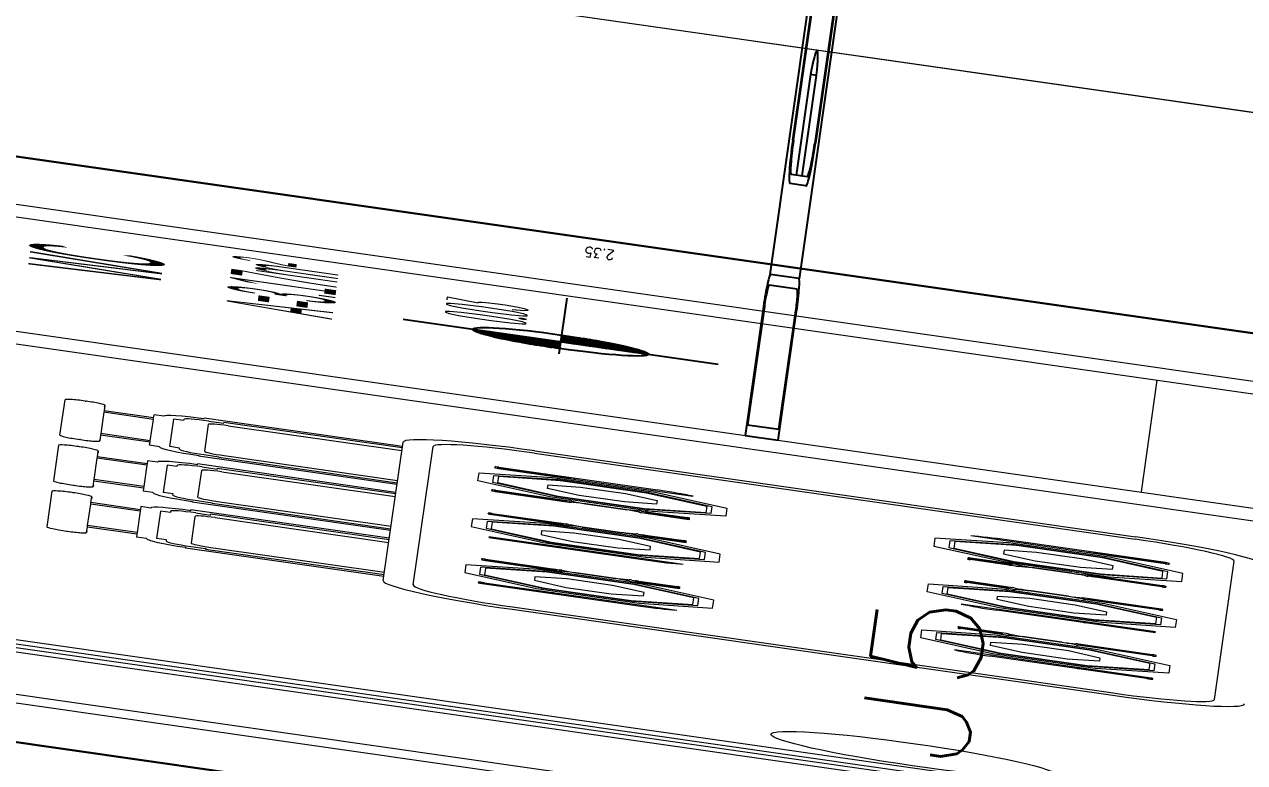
# Model space of a CAD drawing. Header units: millimetres. Extents: x -361192058 to 101130107379, y -14071650034 to 19218552450.
# Drawn here: x -134670.3 to -134603.5, y 43842.1 to 43882.5 of the extents above; entities that cross this region are included whole.
import ezdxf
from ezdxf.enums import TextEntityAlignment as Align

# ---------------------------------------------------------------- set-up
doc = ezdxf.new("R2010")
doc.units = ezdxf.units.MM
doc.header["$LTSCALE"] = 0.5
for name, color, linetype in [('02', 2, 'Continuous'), ('DIVERSOS', 4, 'Continuous'), ('ESQUADRIA', 3, 'Continuous'), ('MOBIL-I', 251, 'Continuous'), ('parede', 2, 'Continuous'), ('PISO', 8, 'Continuous'), ('TEXTO2', 3, 'Continuous'), ('TXT_0', 7, 'Continuous')]:
    doc.layers.add(name, color=color, linetype=linetype)
doc.styles.add('ADITIVOCAD', font='ROMANS.shx')
doc.styles.add('SANSSERIF', font='sas_____.pfb', dxfattribs={"height": 1})
doc.styles.get("Standard").update_dxf_attribs({"font": 'txt.shx', "height": 0.12})
doc.dimstyles.new('ESCALA50', dxfattribs={"dimtxt": 0.1, "dimasz": 0.06, "dimexe": 0.18, "dimexo": 0.06, "dimgap": 0.1, "dimtad": 1, "dimzin": 4, "dimdsep": 46, "dimtxsty": 'Standard', "dimblk1": 'BOLA', "dimblk2": 'BOLA', "dimsah": 1, "dimcen": -0.06, "dimse1": 1, "dimse2": 1, "dimclrd": 7, "dimclrt": 3, "dimadec": 0, "dimazin": 0, "dimtfac": 1, "dimtix": 1, "dimtmove": 0, "dimatfit": 3, "dimldrblk": 'BOLA', "dimfxl": 0, "dimtolj": 1, "dimtzin": 4, "dimarcsym": 0})

# ---------------------------------------------------------------- blocks, each defined once
blk = doc.blocks.new('BOLA')
for p, q in [((0, -1.435), (0, 1.435)), ((-1.435, 0), (1.435, 0))]:
    blk.add_line(p, q)
blk.add_circle((0, 0), 0.452)
blk = doc.blocks.new('*D852')
at = {"layer": 'Defpoints', "color": 0, "transparency": 16777216}
for p in [(4671.6614, 2434.243), (4672.2249, 2434.243), (4671.6614, 2427.193)]:
    blk.add_point(p, dxfattribs=at)
at = {"layer": 'DIVERSOS', "color": 7, "lineweight": -2, "transparency": 16777216}
blk.add_line((4672.2249, 2427.253), (4672.2249, 2434.183), dxfattribs=at)
at = {"layer": 'DIVERSOS', "color": 7, "lineweight": -2, "transparency": 16777216, "xscale": 0.06, "yscale": 0.06, "zscale": 0.06}
for p, rotation in [((4672.2249, 2434.243), 90), ((4672.2249, 2427.193), 270)]:
    blk.add_blockref('BOLA', p, dxfattribs=dict(at, rotation=rotation))
at = {"layer": 'DIVERSOS', "color": 3, "lineweight": 18, "transparency": 16777216, "insert": (4672.0649, 2430.718), "char_height": 0.12, "attachment_point": 5, "rotation": 90}
blk.add_mtext('\\A1;7.05', dxfattribs=at)
blk = doc.blocks.new('ADC_VASO_02')
blk.add_lwpolyline([(-0.175, 0.15), (-0.175, 0.6, -0.414214), (-0.125, 0.65), (0.125, 0.65, -0.414214), (0.175, 0.6), (0.175, 0.1496)], format="xyb")
for points in [[(0.1388, 0.2754, -0.414214), (0.0988, 0.2354), (-0.0948, 0.2354, -0.414214), (-0.1348, 0.2754), (-0.1348, 0.5704, -0.414214), (-0.0948, 0.6104), (0.0988, 0.6104, -0.414214), (0.1388, 0.5704)], [(0.1303, 0.2754, -0.414214), (0.0988, 0.2439), (-0.0948, 0.2439, -0.414214), (-0.1263, 0.2754), (-0.1263, 0.5704, -0.414214), (-0.0948, 0.6019), (0.0988, 0.6019, -0.414214), (0.1303, 0.5704)], [(-0.17, 0.15, 0.414214), (-0.2, 0.12), (-0.2, 0), (0.2, 0), (0.2, 0.12, 0.414214), (0.17, 0.15)], [(-0.17, 0.14, 0.414214), (-0.19, 0.12), (-0.19, 0.01), (0.19, 0.01), (0.19, 0.12, 0.414214), (0.17, 0.14)]]:
    blk.add_lwpolyline(points, format="xyb", close=True)
blk.add_lwpolyline([(0.0363, 0.2439), (0.0363, 0.3375), (-0.0344, 0.3375), (-0.0344, 0.2439)])
blk.add_arc((0.0009, 0.3215), 0.0388, 24.3951, 155.6049)
blk = doc.blocks.new('Adc_nivelpl')
h = blk.add_hatch()
h.set_pattern_fill('_U', color=256, scale=0.005, angle=45, style=0, double=1)
h.set_pattern_definition([(45, (-5.8772514, -3.5161936), (-0.003535534, 0.003535534), []), (135, (-5.8772514, -3.5161936), (-0.003535534, -0.003535534), [])])
h.paths.add_polyline_path([(0.1954, -0.0865, 0.414214), (0.0865, -0.1954), (0.1954, -0.1954)])
h.paths.add_polyline_path([(0.1954, -0.1954), (0.1954, -0.3043, 0.414214), (0.3043, -0.1954)])
for p, q in [((0.1954, 0), (0.1954, -0.3908)), ((0.8958, -0.1954), (0, -0.1954))]:
    blk.add_line(p, q)
blk.add_circle((0.1954, -0.1954), 0.1089)
at = {"flags": 8}
blk.add_attdef('NIVEL', (0.3642, -0.1501), '', height=0.1, dxfattribs=at)
blk = doc.blocks.new('*D1606')
at = {"layer": 'Defpoints', "color": 0, "transparency": 16777216}
for p in [(4685.2878, 2429.543), (4685.2878, 2427.193), (4686.0054, 2427.193)]:
    blk.add_point(p, dxfattribs=at)
at = {"layer": 'DIVERSOS', "color": 7, "lineweight": -2, "transparency": 16777216}
blk.add_line((4686.0054, 2429.483), (4686.0054, 2427.253), dxfattribs=at)
at = {"layer": 'DIVERSOS', "color": 7, "lineweight": -2, "transparency": 16777216, "xscale": 0.06, "yscale": 0.06, "zscale": 0.06}
for p, rotation in [((4686.0054, 2429.543), 90), ((4686.0054, 2427.193), 270)]:
    blk.add_blockref('BOLA', p, dxfattribs=dict(at, rotation=rotation))
at = {"layer": 'DIVERSOS', "color": 3, "lineweight": 18, "transparency": 16777216, "insert": (4685.8454, 2428.368), "char_height": 0.12, "attachment_point": 5, "rotation": 90}
blk.add_mtext('\\A1;2.35', dxfattribs=at)
blk = doc.blocks.new('*D1644')
at = {"layer": 'Defpoints', "color": 0, "transparency": 16777216}
for p in [(4679.0715, 2429.543), (4680.1378, 2429.543), (4680.1378, 2423.393)]:
    blk.add_point(p, dxfattribs=at)
at = {"layer": 'DIVERSOS', "color": 7, "lineweight": -2, "transparency": 16777216}
blk.add_line((4679.0715, 2423.453), (4679.0715, 2429.483), dxfattribs=at)
at = {"layer": 'DIVERSOS', "color": 7, "lineweight": -2, "transparency": 16777216, "xscale": 0.06, "yscale": 0.06, "zscale": 0.06}
for p, rotation in [((4679.0715, 2429.543), 90), ((4679.0715, 2423.393), 270)]:
    blk.add_blockref('BOLA', p, dxfattribs=dict(at, rotation=rotation))
at = {"layer": 'DIVERSOS', "color": 3, "lineweight": 18, "transparency": 16777216, "insert": (4678.9115, 2426.468), "char_height": 0.12, "attachment_point": 5, "rotation": 90}
blk.add_mtext('\\A1;6.15', dxfattribs=at)
blk = doc.blocks.new('*D1779')
at = {"layer": '02', "color": 7, "lineweight": -2, "transparency": 16777216}
blk.add_line((4683.9978, 2429.146), (4685.2278, 2429.146), dxfattribs=at)
at = {"layer": 'Defpoints', "color": 0, "transparency": 16777216}
for p in [(4685.2878, 2429.146), (4683.9378, 2427.2283), (4685.2878, 2427.2283)]:
    blk.add_point(p, dxfattribs=at)
at = {"layer": '02', "color": 7, "lineweight": -2, "transparency": 16777216, "xscale": 0.06, "yscale": 0.06, "zscale": 0.06, "rotation": 180}
blk.add_blockref('BOLA', (4683.9378, 2429.146), dxfattribs=at)
at = {"layer": '02', "color": 7, "lineweight": -2, "transparency": 16777216, "xscale": 0.06, "yscale": 0.06, "zscale": 0.06}
blk.add_blockref('BOLA', (4685.2878, 2429.146), dxfattribs=at)
at = {"layer": '02', "color": 3, "transparency": 16777216, "insert": (4684.6128, 2429.306), "char_height": 0.12, "attachment_point": 5}
blk.add_mtext('\\A1;1.35', dxfattribs=at)
blk = doc.blocks.new('APROVADO QUADRA 21.2 MBVII')
at = {"layer": '02', "color": 2, "lineweight": 18}
blk.add_line((4685.2878, 2429.543), (4685.2878, 2427.193), dxfattribs=at)
at = {"layer": '02', "lineweight": 18}
for points in [[(4688.619, 2439.7183), (4674.7804, 2439.7183), (4674.7804, 2405.9015), (4688.619, 2405.9015)], [(4688.619, 2430.5177), (4701.139, 2430.5177), (4701.139, 2422.0652), (4688.619, 2422.0652)]]:
    blk.add_lwpolyline(points, close=True, dxfattribs=at)
at = {"layer": 'DIVERSOS', "lineweight": 18}
for p, q in [((4680.1378, 2426.8867), (4680.1378, 2428.8867)), ((4680.2878, 2428.8867), (4680.2878, 2426.8867))]:
    blk.add_line(p, q, dxfattribs=at)
at = {"layer": 'ESQUADRIA', "lineweight": 18}
for p, q in [((4680.1928, 2428.8867), (4680.1928, 2426.8867)), ((4680.2328, 2428.8867), (4680.2328, 2426.8867))]:
    blk.add_line(p, q, dxfattribs=at)
at = {"layer": 'MOBIL-I', "lineweight": 18}
for p, q in [((4682.1203, 2428.817), (4682.1203, 2428.8179)), ((4682.6752, 2428.817), (4682.6752, 2428.8179)), ((4682.7611, 2428.817), (4682.7611, 2428.8179)), ((4681.6922, 2428.7994), (4681.6737, 2428.7994)), ((4681.7384, 2428.7533), (4681.7384, 2428.7994)), ((4681.7568, 2428.7533), (4681.7568, 2428.7994)), ((4682.0149, 2428.7533), (4682.0149, 2428.7994)), ((4682.0334, 2428.7533), (4682.0334, 2428.7994)), ((4682.0983, 2428.7994), (4682.0798, 2428.7994)), ((4682.247, 2428.7994), (4682.2286, 2428.7994)), ((4682.2932, 2428.7533), (4682.2932, 2428.7994)), ((4682.3117, 2428.7533), (4682.3117, 2428.7994)), ((4682.5697, 2428.7533), (4682.5697, 2428.7994)), ((4682.5882, 2428.7533), (4682.5882, 2428.7994)), ((4682.6531, 2428.7994), (4682.6346, 2428.7994)), ((4682.7831, 2428.7994), (4682.8016, 2428.7994)), ((4682.848, 2428.7533), (4682.848, 2428.7994)), ((4682.8665, 2428.7533), (4682.8665, 2428.7994)), ((4683.1246, 2428.7533), (4683.1246, 2428.7994)), ((4683.143, 2428.7533), (4683.143, 2428.7994)), ((4683.1892, 2428.7994), (4683.2077, 2428.7994)), ((4681.7384, 2428.7533), (4681.7015, 2428.7533)), ((4681.7015, 2428.7441), (4681.7015, 2428.7533)), ((4681.7568, 2428.7533), (4681.7384, 2428.7533)), ((4682.0149, 2428.7533), (4681.7568, 2428.7533)), ((4682.0334, 2428.7533), (4682.0149, 2428.7533)), ((4682.0703, 2428.7533), (4682.0334, 2428.7533)), ((4682.0703, 2428.7441), (4682.0703, 2428.7533)), ((4682.2932, 2428.7533), (4682.2563, 2428.7533)), ((4682.2563, 2428.7441), (4682.2563, 2428.7533)), ((4682.3117, 2428.7533), (4682.2932, 2428.7533)), ((4682.5697, 2428.7533), (4682.3117, 2428.7533)), ((4682.5882, 2428.7533), (4682.5697, 2428.7533)), ((4682.6251, 2428.7533), (4682.5882, 2428.7533)), ((4682.6251, 2428.7441), (4682.6251, 2428.7533)), ((4682.8111, 2428.7533), (4682.848, 2428.7533)), ((4682.8111, 2428.7441), (4682.8111, 2428.7533)), ((4682.848, 2428.7533), (4682.8665, 2428.7533)), ((4682.8665, 2428.7533), (4683.1246, 2428.7533)), ((4683.1246, 2428.7533), (4683.143, 2428.7533)), ((4683.143, 2428.7533), (4683.1799, 2428.7533)), ((4683.1799, 2428.7441), (4683.1799, 2428.7533)), ((4682.0518, 2428.7348), (4681.7199, 2428.7348)), ((4681.7199, 2428.7256), (4681.7199, 2428.7348)), ((4682.0518, 2428.7256), (4682.0518, 2428.7348)), ((4682.6066, 2428.7348), (4682.2748, 2428.7348)), ((4682.2748, 2428.7256), (4682.2748, 2428.7348)), ((4682.6066, 2428.7256), (4682.6066, 2428.7348)), ((4682.8296, 2428.7348), (4683.1615, 2428.7348)), ((4682.8296, 2428.7256), (4682.8296, 2428.7348)), ((4683.1615, 2428.7256), (4683.1615, 2428.7348)), ((4681.7061, 2428.7256), (4681.7199, 2428.7256)), ((4682.0657, 2428.7256), (4682.0518, 2428.7256)), ((4682.2609, 2428.7256), (4682.2748, 2428.7256)), ((4682.6205, 2428.7256), (4682.6066, 2428.7256)), ((4682.8157, 2428.7256), (4682.8296, 2428.7256)), ((4683.1753, 2428.7256), (4683.1615, 2428.7256)), ((4681.6551, 2428.5226), (4681.6551, 2428.7072)), ((4681.6646, 2428.7072), (4681.6551, 2428.7072)), ((4681.683, 2428.7025), (4681.683, 2428.6887)), ((4681.7245, 2428.7025), (4682.0472, 2428.7025)), ((4682.0887, 2428.7025), (4682.0887, 2428.6887)), ((4682.1072, 2428.7072), (4682.1166, 2428.7072)), ((4682.1166, 2428.5226), (4682.1166, 2428.7072)), ((4682.21, 2428.5226), (4682.21, 2428.7072)), ((4682.2194, 2428.7072), (4682.21, 2428.7072)), ((4682.2378, 2428.7025), (4682.2378, 2428.6887)), ((4682.2794, 2428.7025), (4682.602, 2428.7025)), ((4682.6436, 2428.7025), (4682.6436, 2428.6887)), ((4682.662, 2428.7072), (4682.6714, 2428.7072)), ((4682.6714, 2428.5226), (4682.6714, 2428.7072)), ((4682.7648, 2428.5226), (4682.7648, 2428.7072)), ((4682.7742, 2428.7072), (4682.7648, 2428.7072)), ((4682.7927, 2428.7025), (4682.7927, 2428.6887)), ((4683.1569, 2428.7025), (4682.8342, 2428.7025)), ((4683.1984, 2428.7025), (4683.1984, 2428.6887)), ((4683.2168, 2428.7072), (4683.2262, 2428.7072)), ((4683.2262, 2428.5226), (4683.2262, 2428.7072)), ((4681.6736, 2428.5226), (4681.6736, 2428.6887)), ((4681.683, 2428.6887), (4681.6736, 2428.6887)), ((4682.0887, 2428.6887), (4682.0981, 2428.6887)), ((4682.0981, 2428.5226), (4682.0981, 2428.6887)), ((4682.2284, 2428.5226), (4682.2284, 2428.6887)), ((4682.2378, 2428.6887), (4682.2284, 2428.6887)), ((4682.6436, 2428.6887), (4682.653, 2428.6887)), ((4682.653, 2428.5226), (4682.653, 2428.6887)), ((4682.7833, 2428.5226), (4682.7833, 2428.6887)), ((4682.7927, 2428.6887), (4682.7833, 2428.6887)), ((4683.1984, 2428.6887), (4683.2078, 2428.6887)), ((4683.2078, 2428.5226), (4683.2078, 2428.6887)), ((4681.7061, 2428.6841), (4681.7061, 2428.5226)), ((4682.0657, 2428.6841), (4682.0657, 2428.5226)), ((4682.2609, 2428.6841), (4682.2609, 2428.5226)), ((4682.6205, 2428.6841), (4682.6205, 2428.5226)), ((4682.8157, 2428.6841), (4682.8157, 2428.5226)), ((4683.1753, 2428.6841), (4683.1753, 2428.5226)), ((4681.605, 2428.5226), (4683.2764, 2428.5226)), ((4681.605, 2428.4946), (4683.2764, 2428.4946)), ((4681.7383, 2428.432), (4681.7383, 2428.2842)), ((4681.7411, 2428.4301), (4681.7411, 2428.3674)), ((4681.742, 2428.4356), (4681.7485, 2428.4356)), ((4681.7438, 2428.4329), (4681.7466, 2428.4329)), ((4681.7494, 2428.4301), (4681.7494, 2428.3674)), ((4681.7522, 2428.432), (4681.7522, 2428.2511)), ((4682.0171, 2428.432), (4682.0171, 2428.3632)), ((4682.0198, 2428.432), (4682.0198, 2428.3687)), ((4682.0208, 2428.4356), (4682.0272, 2428.4356)), ((4682.0208, 2428.4329), (4682.0272, 2428.4329)), ((4682.0281, 2428.432), (4682.0281, 2428.3687)), ((4682.0309, 2428.432), (4682.0309, 2428.3632)), ((4682.2931, 2428.432), (4682.2931, 2428.2842)), ((4682.2959, 2428.4301), (4682.2959, 2428.3674)), ((4682.3042, 2428.4301), (4682.3042, 2428.3674)), ((4682.307, 2428.432), (4682.307, 2428.2511)), ((4682.5719, 2428.432), (4682.5719, 2428.3632)), ((4682.5747, 2428.432), (4682.5747, 2428.3687)), ((4682.5756, 2428.4356), (4682.582, 2428.4356)), ((4682.5756, 2428.4329), (4682.582, 2428.4329)), ((4682.583, 2428.432), (4682.583, 2428.3687)), ((4682.5857, 2428.432), (4682.5857, 2428.3632)), ((4682.8505, 2428.432), (4682.8505, 2428.3632)), ((4682.8533, 2428.432), (4682.8533, 2428.3687)), ((4682.8606, 2428.4356), (4682.8542, 2428.4356)), ((4682.8606, 2428.4329), (4682.8542, 2428.4329)), ((4682.8616, 2428.432), (4682.8616, 2428.3687)), ((4682.8643, 2428.432), (4682.8643, 2428.3632)), ((4683.1292, 2428.432), (4683.1292, 2428.2511)), ((4683.132, 2428.4301), (4683.132, 2428.3674)), ((4683.1394, 2428.4356), (4683.1329, 2428.4356)), ((4683.1376, 2428.4329), (4683.1348, 2428.4329)), ((4683.1403, 2428.4301), (4683.1403, 2428.3674)), ((4683.1431, 2428.432), (4683.1431, 2428.2842)), ((4681.4838, 2428.4014), (4681.4838, 2427.8421)), ((4681.5118, 2428.4014), (4681.5118, 2427.8421)), ((4683.3696, 2428.4014), (4683.3696, 2427.8421)), ((4683.3976, 2428.4014), (4683.3976, 2427.8421)), ((4681.7383, 2428.3618), (4681.7522, 2428.3618)), ((4681.7438, 2428.3646), (4681.7466, 2428.3646)), ((4682.0309, 2428.3632), (4682.0171, 2428.3632)), ((4682.0226, 2428.3659), (4682.0254, 2428.3659)), ((4682.2931, 2428.3618), (4682.307, 2428.3618)), ((4682.2987, 2428.3646), (4682.3014, 2428.3646)), ((4682.5857, 2428.3632), (4682.5719, 2428.3632)), ((4682.5774, 2428.3659), (4682.5802, 2428.3659)), ((4682.8505, 2428.3632), (4682.8643, 2428.3632)), ((4682.8588, 2428.3659), (4682.856, 2428.3659)), ((4683.1431, 2428.3618), (4683.1292, 2428.3618)), ((4683.1376, 2428.3646), (4683.1348, 2428.3646)), ((4682.0217, 2428.348), (4682.0217, 2428.3111)), ((4682.0263, 2428.348), (4682.0263, 2428.3111)), ((4682.5765, 2428.348), (4682.5765, 2428.3111)), ((4682.5811, 2428.348), (4682.5811, 2428.3111)), ((4682.8551, 2428.348), (4682.8551, 2428.3111)), ((4682.8597, 2428.348), (4682.8597, 2428.3111)), ((4682.0148, 2428.296), (4682.0151, 2428.2536)), ((4682.0187, 2428.2926), (4682.0188, 2428.2926)), ((4682.024, 2428.2926), (4682.024, 2428.2926)), ((4682.0292, 2428.2926), (4682.0292, 2428.2926)), ((4682.0332, 2428.296), (4682.0329, 2428.2536)), ((4682.5696, 2428.296), (4682.5699, 2428.2536)), ((4682.5736, 2428.2926), (4682.5736, 2428.2926)), ((4682.5788, 2428.2926), (4682.5788, 2428.2926)), ((4682.584, 2428.2926), (4682.5841, 2428.2926)), ((4682.588, 2428.296), (4682.5877, 2428.2536)), ((4682.8482, 2428.296), (4682.8485, 2428.2536)), ((4682.8522, 2428.2926), (4682.8521, 2428.2926)), ((4682.8574, 2428.2926), (4682.8574, 2428.2926)), ((4682.8627, 2428.2926), (4682.8626, 2428.2926)), ((4682.8666, 2428.296), (4682.8663, 2428.2536)), ((4682.0175, 2428.2901), (4682.0172, 2428.2536)), ((4682.02, 2428.2901), (4682.0203, 2428.2536)), ((4682.0228, 2428.2901), (4682.0224, 2428.2536)), ((4682.0252, 2428.2901), (4682.0255, 2428.2536)), ((4682.028, 2428.2901), (4682.0276, 2428.2536)), ((4682.0304, 2428.2901), (4682.0308, 2428.2536)), ((4682.5724, 2428.2901), (4682.572, 2428.2536)), ((4682.5748, 2428.2901), (4682.5752, 2428.2536)), ((4682.5776, 2428.2901), (4682.5773, 2428.2536)), ((4682.58, 2428.2901), (4682.5804, 2428.2536)), ((4682.5828, 2428.2901), (4682.5825, 2428.2536)), ((4682.5853, 2428.2901), (4682.5856, 2428.2536)), ((4682.8509, 2428.2901), (4682.8506, 2428.2536)), ((4682.8534, 2428.2901), (4682.8538, 2428.2536)), ((4682.8562, 2428.2901), (4682.8559, 2428.2536)), ((4682.8586, 2428.2901), (4682.859, 2428.2536)), ((4682.8614, 2428.2901), (4682.8611, 2428.2536)), ((4682.8639, 2428.2901), (4682.8642, 2428.2536)), ((4682.0161, 2428.2511), (4682.0162, 2428.2511)), ((4682.0214, 2428.2511), (4682.0214, 2428.2511)), ((4682.0266, 2428.2511), (4682.0266, 2428.2511)), ((4682.0318, 2428.2511), (4682.0318, 2428.2511)), ((4682.571, 2428.2511), (4682.571, 2428.2511)), ((4682.5762, 2428.2511), (4682.5762, 2428.2511)), ((4682.5814, 2428.2511), (4682.5814, 2428.2511)), ((4682.5867, 2428.2511), (4682.5867, 2428.2511)), ((4682.8496, 2428.2511), (4682.8496, 2428.2511)), ((4682.8548, 2428.2511), (4682.8548, 2428.2511)), ((4682.86, 2428.2511), (4682.86, 2428.2511)), ((4682.8653, 2428.2511), (4682.8652, 2428.2511)), ((4681.7522, 2427.8115), (4681.7522, 2427.9924)), ((4682.0148, 2427.9475), (4682.0151, 2427.9899)), ((4682.0161, 2427.9924), (4682.0162, 2427.9924)), ((4682.0175, 2427.9533), (4682.0172, 2427.9899)), ((4682.02, 2427.9533), (4682.0203, 2427.9899)), ((4682.0214, 2427.9924), (4682.0214, 2427.9924)), ((4682.0228, 2427.9533), (4682.0224, 2427.9899)), ((4682.0252, 2427.9533), (4682.0255, 2427.9899)), ((4682.0266, 2427.9924), (4682.0266, 2427.9924)), ((4682.028, 2427.9533), (4682.0276, 2427.9899)), ((4682.0304, 2427.9533), (4682.0308, 2427.9899)), ((4682.0318, 2427.9924), (4682.0318, 2427.9924)), ((4682.0332, 2427.9475), (4682.0329, 2427.9899)), ((4682.307, 2427.8115), (4682.307, 2427.9924)), ((4682.5696, 2427.9475), (4682.5699, 2427.9899)), ((4682.571, 2427.9924), (4682.571, 2427.9924)), ((4682.5724, 2427.9533), (4682.572, 2427.9899)), ((4682.5748, 2427.9533), (4682.5752, 2427.9899)), ((4682.5762, 2427.9924), (4682.5762, 2427.9924)), ((4682.5776, 2427.9533), (4682.5773, 2427.9899)), ((4682.58, 2427.9533), (4682.5804, 2427.9899)), ((4682.5814, 2427.9924), (4682.5814, 2427.9924)), ((4682.5828, 2427.9533), (4682.5825, 2427.9899)), ((4682.5853, 2427.9533), (4682.5856, 2427.9899)), ((4682.5867, 2427.9924), (4682.5867, 2427.9924)), ((4682.588, 2427.9475), (4682.5877, 2427.9899)), ((4682.8482, 2427.9475), (4682.8485, 2427.9899)), ((4682.8496, 2427.9924), (4682.8496, 2427.9924)), ((4682.8509, 2427.9533), (4682.8506, 2427.9899)), ((4682.8534, 2427.9533), (4682.8538, 2427.9899)), ((4682.8548, 2427.9924), (4682.8548, 2427.9924)), ((4682.8562, 2427.9533), (4682.8559, 2427.9899)), ((4682.8586, 2427.9533), (4682.859, 2427.9899)), ((4682.86, 2427.9924), (4682.86, 2427.9924)), ((4682.8614, 2427.9533), (4682.8611, 2427.9899)), ((4682.8639, 2427.9533), (4682.8642, 2427.9899)), ((4682.8653, 2427.9924), (4682.8652, 2427.9924)), ((4682.8666, 2427.9475), (4682.8663, 2427.9899)), ((4683.1292, 2427.8115), (4683.1292, 2427.9924)), ((4681.7383, 2427.8115), (4681.7383, 2427.9592)), ((4682.2931, 2427.8115), (4682.2931, 2427.9592)), ((4683.1431, 2427.8115), (4683.1431, 2427.9592)), ((4682.0187, 2427.9509), (4682.0188, 2427.9509)), ((4682.024, 2427.9509), (4682.024, 2427.9509)), ((4682.0292, 2427.9509), (4682.0292, 2427.9509)), ((4682.5736, 2427.9509), (4682.5736, 2427.9509)), ((4682.5788, 2427.9509), (4682.5788, 2427.9509)), ((4682.584, 2427.9509), (4682.5841, 2427.9509)), ((4682.8522, 2427.9509), (4682.8521, 2427.9509)), ((4682.8574, 2427.9509), (4682.8574, 2427.9509)), ((4682.8627, 2427.9509), (4682.8626, 2427.9509)), ((4682.0217, 2427.8955), (4682.0217, 2427.9324)), ((4682.0263, 2427.8955), (4682.0263, 2427.9324)), ((4682.5765, 2427.8955), (4682.5765, 2427.9324)), ((4682.5811, 2427.8955), (4682.5811, 2427.9324)), ((4682.8551, 2427.8955), (4682.8551, 2427.9324)), ((4682.8597, 2427.8955), (4682.8597, 2427.9324)), ((4681.7383, 2427.8817), (4681.7522, 2427.8817)), ((4681.7438, 2427.8789), (4681.7466, 2427.8789)), ((4682.0309, 2427.8803), (4682.0171, 2427.8803)), ((4682.0171, 2427.8115), (4682.0171, 2427.8803)), ((4682.0226, 2427.8775), (4682.0254, 2427.8775)), ((4682.0309, 2427.8115), (4682.0309, 2427.8803)), ((4682.2931, 2427.8817), (4682.307, 2427.8817)), ((4682.2987, 2427.8789), (4682.3014, 2427.8789)), ((4682.5719, 2427.8115), (4682.5719, 2427.8803)), ((4682.5857, 2427.8803), (4682.5719, 2427.8803)), ((4682.5774, 2427.8775), (4682.5802, 2427.8775)), ((4682.5857, 2427.8115), (4682.5857, 2427.8803)), ((4682.8505, 2427.8803), (4682.8643, 2427.8803)), ((4682.8505, 2427.8115), (4682.8505, 2427.8803)), ((4682.8588, 2427.8775), (4682.856, 2427.8775)), ((4682.8643, 2427.8115), (4682.8643, 2427.8803)), ((4683.1431, 2427.8817), (4683.1292, 2427.8817)), ((4683.1376, 2427.8789), (4683.1348, 2427.8789)), ((4681.7411, 2427.8134), (4681.7411, 2427.8761)), ((4681.7494, 2427.8134), (4681.7494, 2427.8761)), ((4682.0198, 2427.8115), (4682.0198, 2427.8748)), ((4682.0281, 2427.8115), (4682.0281, 2427.8748)), ((4682.2959, 2427.8134), (4682.2959, 2427.8761)), ((4682.3042, 2427.8134), (4682.3042, 2427.8761)), ((4682.5747, 2427.8115), (4682.5747, 2427.8748)), ((4682.583, 2427.8115), (4682.583, 2427.8748)), ((4682.8533, 2427.8115), (4682.8533, 2427.8748)), ((4682.8616, 2427.8115), (4682.8616, 2427.8748)), ((4683.132, 2427.8134), (4683.132, 2427.8761)), ((4683.1403, 2427.8134), (4683.1403, 2427.8761)), ((4681.7438, 2427.8106), (4681.7466, 2427.8106)), ((4682.0208, 2427.8106), (4682.0272, 2427.8106)), ((4682.5756, 2427.8106), (4682.582, 2427.8106)), ((4682.8606, 2427.8106), (4682.8542, 2427.8106)), ((4683.1376, 2427.8106), (4683.1348, 2427.8106)), ((4681.742, 2427.8078), (4681.7485, 2427.8078)), ((4682.0208, 2427.8078), (4682.0272, 2427.8078)), ((4682.5756, 2427.8078), (4682.582, 2427.8078)), ((4682.8606, 2427.8078), (4682.8542, 2427.8078)), ((4683.1394, 2427.8078), (4683.1329, 2427.8078)), ((4681.605, 2427.7489), (4683.2764, 2427.7489))]:
    blk.add_line(p, q, dxfattribs=at)
for points in [[(4682.1019, 2428.8364), (4681.6736, 2428.8364, 0.414214), (4681.6551, 2428.8179), (4681.6551, 2428.817, 0.414214), (4681.6727, 2428.7994), (4681.7384, 2428.7994, 0.414214)], [(4682.1203, 2428.8179, 0.414214), (4682.1019, 2428.8364, 0.414214)], [(4682.6567, 2428.8364), (4682.2284, 2428.8364, 0.414214), (4682.21, 2428.8179), (4682.21, 2428.817, 0.414214), (4682.2275, 2428.7994), (4682.2932, 2428.7994, 0.414214)], [(4682.6752, 2428.8179, 0.414214), (4682.6567, 2428.8364, 0.414214)], [(4682.7611, 2428.8179, -0.414214), (4682.7795, 2428.8364, -0.414214)], [(4682.7795, 2428.8364), (4683.2078, 2428.8364, -0.414214), (4683.2262, 2428.8179), (4683.2262, 2428.817, -0.414214), (4683.2087, 2428.7994), (4683.143, 2428.7994, -0.414214)], [(4682.0334, 2428.7994), (4682.1028, 2428.7994, 0.414214), (4682.1203, 2428.817)], [(4682.5882, 2428.7994), (4682.6576, 2428.7994, 0.414214), (4682.6752, 2428.817)], [(4682.848, 2428.7994), (4682.7786, 2428.7994, -0.414214), (4682.7611, 2428.817)], [(4681.7384, 2428.7994), (4681.7568, 2428.7994, 0.414214)], [(4681.7568, 2428.7994), (4682.0149, 2428.7994, 0.414214)], [(4682.0149, 2428.7994), (4682.0334, 2428.7994, 0.414214)], [(4682.2932, 2428.7994), (4682.3117, 2428.7994, 0.414214)], [(4682.3117, 2428.7994), (4682.5697, 2428.7994, 0.414214)], [(4682.5697, 2428.7994), (4682.5882, 2428.7994, 0.414214)], [(4682.8665, 2428.7994), (4682.848, 2428.7994, -0.414214)], [(4683.1246, 2428.7994), (4682.8665, 2428.7994, -0.414214)], [(4683.143, 2428.7994), (4683.1246, 2428.7994, -0.414214)]]:
    blk.add_lwpolyline(points, format="xyb", dxfattribs=at)
for points in [[(4681.7706, 2428.2862), (4681.8382, 2428.2186), (4681.9338, 2428.2186), (4682.0014, 2428.2862), (4682.0014, 2428.3817), (4681.9338, 2428.4493), (4681.8382, 2428.4493), (4681.7706, 2428.3817)], [(4682.3255, 2428.2862), (4682.393, 2428.2186), (4682.4886, 2428.2186), (4682.5562, 2428.2862), (4682.5562, 2428.3817), (4682.4886, 2428.4493), (4682.393, 2428.4493), (4682.3255, 2428.3817)], [(4683.1108, 2428.2862), (4683.0432, 2428.2186), (4682.9476, 2428.2186), (4682.88, 2428.2862), (4682.88, 2428.3817), (4682.9476, 2428.4493), (4683.0432, 2428.4493), (4683.1108, 2428.3817)], [(4681.7845, 2428.2919), (4681.8439, 2428.2324), (4681.928, 2428.2324), (4681.9875, 2428.2919), (4681.9875, 2428.376), (4681.928, 2428.4355), (4681.8439, 2428.4355), (4681.7845, 2428.376)], [(4681.7891, 2428.2938), (4681.8459, 2428.2371), (4681.9261, 2428.2371), (4681.9829, 2428.2938), (4681.9829, 2428.3741), (4681.9261, 2428.4309), (4681.8459, 2428.4309), (4681.7891, 2428.3741)], [(4682.3393, 2428.2919), (4682.3988, 2428.2324), (4682.4829, 2428.2324), (4682.5423, 2428.2919), (4682.5423, 2428.376), (4682.4829, 2428.4355), (4682.3988, 2428.4355), (4682.3393, 2428.376)], [(4682.3439, 2428.2938), (4682.4007, 2428.2371), (4682.481, 2428.2371), (4682.5377, 2428.2938), (4682.5377, 2428.3741), (4682.481, 2428.4309), (4682.4007, 2428.4309), (4682.3439, 2428.3741)], [(4683.0969, 2428.2919), (4683.0375, 2428.2324), (4682.9534, 2428.2324), (4682.8939, 2428.2919), (4682.8939, 2428.376), (4682.9534, 2428.4355), (4683.0375, 2428.4355), (4683.0969, 2428.376)], [(4683.0923, 2428.2938), (4683.0355, 2428.2371), (4682.9553, 2428.2371), (4682.8985, 2428.2938), (4682.8985, 2428.3741), (4682.9553, 2428.4309), (4683.0355, 2428.4309), (4683.0923, 2428.3741)], [(4681.8352, 2428.3129), (4681.865, 2428.2832), (4681.907, 2428.2832), (4681.9368, 2428.3129), (4681.9368, 2428.355), (4681.907, 2428.3847), (4681.865, 2428.3847), (4681.8352, 2428.355)], [(4682.3901, 2428.3129), (4682.4198, 2428.2832), (4682.4618, 2428.2832), (4682.4916, 2428.3129), (4682.4916, 2428.355), (4682.4618, 2428.3847), (4682.4198, 2428.3847), (4682.3901, 2428.355)], [(4683.0462, 2428.3129), (4683.0164, 2428.2832), (4682.9744, 2428.2832), (4682.9446, 2428.3129), (4682.9446, 2428.355), (4682.9744, 2428.3847), (4683.0164, 2428.3847), (4683.0462, 2428.355)], [(4681.7706, 2427.9573), (4681.8382, 2428.0249), (4681.9338, 2428.0249), (4682.0014, 2427.9573), (4682.0014, 2427.8617), (4681.9338, 2427.7941), (4681.8382, 2427.7941), (4681.7706, 2427.8617)], [(4682.3255, 2427.9573), (4682.393, 2428.0249), (4682.4886, 2428.0249), (4682.5562, 2427.9573), (4682.5562, 2427.8617), (4682.4886, 2427.7941), (4682.393, 2427.7941), (4682.3255, 2427.8617)], [(4683.1108, 2427.9573), (4683.0432, 2428.0249), (4682.9476, 2428.0249), (4682.88, 2427.9573), (4682.88, 2427.8617), (4682.9476, 2427.7941), (4683.0432, 2427.7941), (4683.1108, 2427.8617)], [(4681.7845, 2427.9516), (4681.8439, 2428.011), (4681.928, 2428.011), (4681.9875, 2427.9516), (4681.9875, 2427.8675), (4681.928, 2427.808), (4681.8439, 2427.808), (4681.7845, 2427.8675)], [(4681.7891, 2427.9496), (4681.8459, 2428.0064), (4681.9261, 2428.0064), (4681.9829, 2427.9496), (4681.9829, 2427.8694), (4681.9261, 2427.8126), (4681.8459, 2427.8126), (4681.7891, 2427.8694)], [(4682.3393, 2427.9516), (4682.3988, 2428.011), (4682.4829, 2428.011), (4682.5423, 2427.9516), (4682.5423, 2427.8675), (4682.4829, 2427.808), (4682.3988, 2427.808), (4682.3393, 2427.8675)], [(4682.3439, 2427.9496), (4682.4007, 2428.0064), (4682.481, 2428.0064), (4682.5377, 2427.9496), (4682.5377, 2427.8694), (4682.481, 2427.8126), (4682.4007, 2427.8126), (4682.3439, 2427.8694)], [(4683.0969, 2427.9516), (4683.0375, 2428.011), (4682.9534, 2428.011), (4682.8939, 2427.9516), (4682.8939, 2427.8675), (4682.9534, 2427.808), (4683.0375, 2427.808), (4683.0969, 2427.8675)], [(4683.0923, 2427.9496), (4683.0355, 2428.0064), (4682.9553, 2428.0064), (4682.8985, 2427.9496), (4682.8985, 2427.8694), (4682.9553, 2427.8126), (4683.0355, 2427.8126), (4683.0923, 2427.8694)], [(4681.8352, 2427.9305), (4681.865, 2427.9603), (4681.907, 2427.9603), (4681.9368, 2427.9305), (4681.9368, 2427.8885), (4681.907, 2427.8588), (4681.865, 2427.8588), (4681.8352, 2427.8885)], [(4682.3901, 2427.9305), (4682.4198, 2427.9603), (4682.4618, 2427.9603), (4682.4916, 2427.9305), (4682.4916, 2427.8885), (4682.4618, 2427.8588), (4682.4198, 2427.8588), (4682.3901, 2427.8885)], [(4683.0462, 2427.9305), (4683.0164, 2427.9603), (4682.9744, 2427.9603), (4682.9446, 2427.9305), (4682.9446, 2427.8885), (4682.9744, 2427.8588), (4683.0164, 2427.8588), (4683.0462, 2427.8885)]]:
    blk.add_lwpolyline(points, close=True, dxfattribs=at)
for centre, radius, start, end in [((4681.7015, 2428.7072), 0.0369, 90, 180), ((4682.0703, 2428.7072), 0.0369, 0, 90), ((4682.2563, 2428.7072), 0.0369, 90, 180), ((4682.6251, 2428.7072), 0.0369, 0, 90), ((4682.8111, 2428.7072), 0.0369, 90, 180), ((4683.1799, 2428.7072), 0.0369, 0, 90), ((4681.7061, 2428.7025), 0.0231, 90, 180), ((4682.0657, 2428.7025), 0.0231, 0, 90), ((4682.2609, 2428.7025), 0.0231, 90, 180), ((4682.6205, 2428.7025), 0.0231, 0, 90), ((4682.8157, 2428.7025), 0.0231, 90, 180), ((4683.1753, 2428.7025), 0.0231, 0, 90), ((4681.7245, 2428.6841), 0.0185, 90, 180), ((4682.0472, 2428.6841), 0.0185, 0, 90), ((4682.2794, 2428.6841), 0.0185, 90, 180), ((4682.602, 2428.6841), 0.0185, 0, 90), ((4682.8342, 2428.6841), 0.0185, 90, 180), ((4683.1569, 2428.6841), 0.0185, 0, 90), ((4681.605, 2428.4014), 0.1212, 90, 180), ((4683.2764, 2428.4014), 0.1212, 0, 90), ((4681.605, 2428.4014), 0.0932, 90, 180), ((4683.2764, 2428.4014), 0.0932, 0, 90), ((4681.742, 2428.432), 0.00369, 90, 180), ((4681.7438, 2428.4301), 0.00277, 90, 180), ((4681.7466, 2428.4301), 0.00277, 0, 90), ((4681.7485, 2428.432), 0.00369, 0, 90), ((4682.0208, 2428.432), 0.00369, 90, 180), ((4682.0208, 2428.432), 0.000923, 90, 180), ((4682.0272, 2428.432), 0.00369, 0, 90), ((4682.0272, 2428.432), 0.000923, 0, 90), ((4682.5756, 2428.432), 0.00369, 90, 180), ((4682.5756, 2428.432), 0.000923, 90, 180), ((4682.582, 2428.432), 0.00369, 0, 90), ((4682.582, 2428.432), 0.000923, 0, 90), ((4682.8542, 2428.432), 0.00369, 90, 180), ((4682.8542, 2428.432), 0.000923, 90, 180), ((4682.8606, 2428.432), 0.00369, 0, 90), ((4682.8606, 2428.432), 0.000923, 0, 90), ((4683.1329, 2428.432), 0.00369, 90, 180), ((4683.1348, 2428.4301), 0.00277, 90, 180), ((4683.1376, 2428.4301), 0.00277, 0, 90), ((4683.1394, 2428.432), 0.00369, 0, 90), ((4681.7438, 2428.3674), 0.00277, 180, 270), ((4681.7466, 2428.3674), 0.00277, 270, 0), ((4682.0206, 2428.3632), 0.00355, 180, 219.3605), ((4682.0045, 2428.3499), 0.0173, 353.468, 39.3605), ((4682.0226, 2428.3687), 0.00277, 180, 270), ((4682.0254, 2428.3687), 0.00277, 270, 0), ((4682.0435, 2428.3499), 0.0173, 140.6395, 186.532), ((4682.0274, 2428.3632), 0.00355, 320.6395, 0), ((4682.2987, 2428.3674), 0.00277, 180, 270), ((4682.3014, 2428.3674), 0.00277, 270, 0), ((4682.5754, 2428.3632), 0.00355, 180, 219.3605), ((4682.5593, 2428.3499), 0.0173, 353.468, 39.3605), ((4682.5774, 2428.3687), 0.00277, 180, 270), ((4682.5802, 2428.3687), 0.00277, 270, 0), ((4682.5983, 2428.3499), 0.0173, 140.6395, 186.532), ((4682.5822, 2428.3632), 0.00355, 320.6395, 0), ((4682.854, 2428.3632), 0.00355, 180, 219.3605), ((4682.8379, 2428.3499), 0.0173, 353.468, 39.3605), ((4682.856, 2428.3687), 0.00277, 180, 270), ((4682.8588, 2428.3687), 0.00277, 270, 0), ((4682.8769, 2428.3499), 0.0173, 140.6395, 186.532), ((4682.8608, 2428.3632), 0.00355, 320.6395, 0), ((4683.1348, 2428.3674), 0.00277, 180, 270), ((4683.1376, 2428.3674), 0.00277, 270, 0), ((4681.9876, 2428.3194), 0.0351, 322.6134, 346.1777), ((4682.0604, 2428.3194), 0.0351, 193.8223, 217.3866), ((4682.5424, 2428.3194), 0.0351, 322.6134, 346.1777), ((4682.6152, 2428.3194), 0.0351, 193.8223, 217.3866), ((4682.821, 2428.3194), 0.0351, 322.6134, 346.1777), ((4682.8938, 2428.3194), 0.0351, 193.8223, 217.3866), ((4682.0183, 2428.296), 0.00355, 142.6134, 180), ((4682.0204, 2428.2903), 0.00283, 125.0574, 182.8029), ((4682.0172, 2428.2903), 0.00283, 357.1971, 54.9426), ((4682.0256, 2428.2903), 0.00283, 125.0574, 182.8029), ((4682.0224, 2428.2903), 0.00283, 357.1971, 54.9426), ((4682.0308, 2428.2903), 0.00283, 125.0574, 182.8029), ((4682.0276, 2428.2903), 0.00283, 357.1971, 54.9426), ((4682.0297, 2428.296), 0.00355, 0, 37.3866), ((4682.5731, 2428.296), 0.00355, 142.6134, 180), ((4682.5752, 2428.2903), 0.00283, 125.0574, 182.8029), ((4682.572, 2428.2903), 0.00283, 357.1971, 54.9426), ((4682.5804, 2428.2903), 0.00283, 125.0574, 182.8029), ((4682.5772, 2428.2903), 0.00283, 357.1971, 54.9426), ((4682.5856, 2428.2903), 0.00283, 125.0574, 182.8029), ((4682.5825, 2428.2903), 0.00283, 357.1971, 54.9426), ((4682.5845, 2428.296), 0.00355, 0, 37.3866), ((4682.8517, 2428.296), 0.00355, 142.6134, 180), ((4682.8538, 2428.2903), 0.00283, 125.0574, 182.8029), ((4682.8506, 2428.2903), 0.00283, 357.1971, 54.9426), ((4682.859, 2428.2903), 0.00283, 125.0574, 182.8029), ((4682.8558, 2428.2903), 0.00283, 357.1971, 54.9426), ((4682.8642, 2428.2903), 0.00283, 125.0574, 182.8029), ((4682.861, 2428.2903), 0.00283, 357.1971, 54.9426), ((4682.8631, 2428.296), 0.00355, 0, 37.3866), ((4681.7938, 2428.2879), 0.0556, 183.8032, 221.5035), ((4682.3486, 2428.2879), 0.0556, 183.8032, 221.5035), ((4683.0876, 2428.2879), 0.0556, 318.4965, 356.1968), ((4682.0176, 2428.2532), 0.00253, 169.8701, 235.3535), ((4682.0147, 2428.2532), 0.00253, 304.6465, 10.1299), ((4682.0228, 2428.2531), 0.00252, 169.4333, 235.0763), ((4682.0199, 2428.2532), 0.00253, 304.6465, 10.1299), ((4682.028, 2428.2532), 0.00253, 169.8701, 235.3535), ((4682.0252, 2428.2531), 0.00251, 305.2035, 11.0044), ((4682.0333, 2428.2532), 0.00253, 169.8701, 235.3535), ((4682.0304, 2428.2531), 0.00251, 305.2035, 11.0044), ((4682.5724, 2428.2532), 0.00253, 169.8701, 235.3535), ((4682.5695, 2428.2532), 0.00253, 304.6465, 10.1299), ((4682.5776, 2428.2531), 0.00252, 169.4333, 235.0763), ((4682.5748, 2428.2532), 0.00253, 304.6465, 10.1299), ((4682.5829, 2428.2532), 0.00253, 169.8701, 235.3535), ((4682.58, 2428.2531), 0.00251, 305.2035, 11.0044), ((4682.5881, 2428.2532), 0.00253, 169.8701, 235.3535), ((4682.5852, 2428.2531), 0.00251, 305.2035, 11.0044), ((4682.851, 2428.2531), 0.00251, 168.9956, 234.7965), ((4682.8481, 2428.2532), 0.00253, 304.6465, 10.1299), ((4682.8562, 2428.2531), 0.00251, 168.9956, 234.7965), ((4682.8534, 2428.2532), 0.00253, 304.6465, 10.1299), ((4682.8615, 2428.2532), 0.00253, 169.8701, 235.3535), ((4682.8586, 2428.2531), 0.00252, 304.9237, 10.5667), ((4682.8667, 2428.2532), 0.00253, 169.8701, 235.3535), ((4682.8638, 2428.2532), 0.00253, 304.6465, 10.1299), ((4681.7938, 2427.9555), 0.0556, 138.4965, 176.1968), ((4682.0176, 2427.9903), 0.00253, 124.6465, 190.1299), ((4682.0147, 2427.9903), 0.00253, 349.8701, 55.3535), ((4682.0228, 2427.9903), 0.00252, 124.9237, 190.5667), ((4682.0199, 2427.9903), 0.00253, 349.8701, 55.3535), ((4682.028, 2427.9903), 0.00253, 124.6465, 190.1299), ((4682.0252, 2427.9903), 0.00251, 348.9956, 54.7965), ((4682.0333, 2427.9903), 0.00253, 124.6465, 190.1299), ((4682.0304, 2427.9903), 0.00251, 348.9956, 54.7965), ((4682.3486, 2427.9555), 0.0556, 138.4965, 176.1968), ((4682.5724, 2427.9903), 0.00253, 124.6465, 190.1299), ((4682.5695, 2427.9903), 0.00253, 349.8701, 55.3535), ((4682.5776, 2427.9903), 0.00252, 124.9237, 190.5667), ((4682.5748, 2427.9903), 0.00253, 349.8701, 55.3535), ((4682.5829, 2427.9903), 0.00253, 124.6465, 190.1299), ((4682.58, 2427.9903), 0.00251, 348.9956, 54.7965), ((4682.5881, 2427.9903), 0.00253, 124.6465, 190.1299), ((4682.5852, 2427.9903), 0.00251, 348.9956, 54.7965), ((4682.851, 2427.9903), 0.00251, 125.2035, 191.0044), ((4682.8481, 2427.9903), 0.00253, 349.8701, 55.3535), ((4682.8562, 2427.9903), 0.00251, 125.2035, 191.0044), ((4682.8534, 2427.9903), 0.00253, 349.8701, 55.3535), ((4682.8615, 2427.9903), 0.00253, 124.6465, 190.1299), ((4682.8586, 2427.9903), 0.00252, 349.4333, 55.0763), ((4682.8667, 2427.9903), 0.00253, 124.6465, 190.1299), ((4682.8638, 2427.9903), 0.00253, 349.8701, 55.3535), ((4683.0876, 2427.9555), 0.0556, 3.8032, 41.5035), ((4682.0183, 2427.9475), 0.00355, 180, 217.3866), ((4681.9876, 2427.924), 0.0351, 13.8223, 37.3866), ((4682.0204, 2427.9532), 0.00283, 177.1971, 234.9426), ((4682.0172, 2427.9532), 0.00283, 305.0574, 2.8029), ((4682.0256, 2427.9532), 0.00283, 177.1971, 234.9426), ((4682.0224, 2427.9532), 0.00283, 305.0574, 2.8029), ((4682.0604, 2427.924), 0.0351, 142.6134, 166.1777), ((4682.0308, 2427.9532), 0.00283, 177.1971, 234.9426), ((4682.0276, 2427.9532), 0.00283, 305.0574, 2.8029), ((4682.0297, 2427.9475), 0.00355, 322.6134, 0), ((4682.5731, 2427.9475), 0.00355, 180, 217.3866), ((4682.5424, 2427.924), 0.0351, 13.8223, 37.3866), ((4682.5752, 2427.9532), 0.00283, 177.1971, 234.9426), ((4682.572, 2427.9532), 0.00283, 305.0574, 2.8029), ((4682.5804, 2427.9532), 0.00283, 177.1971, 234.9426), ((4682.5772, 2427.9532), 0.00283, 305.0574, 2.8029), ((4682.6152, 2427.924), 0.0351, 142.6134, 166.1777), ((4682.5856, 2427.9532), 0.00283, 177.1971, 234.9426), ((4682.5825, 2427.9532), 0.00283, 305.0574, 2.8029), ((4682.5845, 2427.9475), 0.00355, 322.6134, 0), ((4682.8517, 2427.9475), 0.00355, 180, 217.3866), ((4682.821, 2427.924), 0.0351, 13.8223, 37.3866), ((4682.8538, 2427.9532), 0.00283, 177.1971, 234.9426), ((4682.8506, 2427.9532), 0.00283, 305.0574, 2.8029), ((4682.859, 2427.9532), 0.00283, 177.1971, 234.9426), ((4682.8558, 2427.9532), 0.00283, 305.0574, 2.8029), ((4682.8938, 2427.924), 0.0351, 142.6134, 166.1777), ((4682.8642, 2427.9532), 0.00283, 177.1971, 234.9426), ((4682.861, 2427.9532), 0.00283, 305.0574, 2.8029), ((4682.8631, 2427.9475), 0.00355, 322.6134, 0), ((4682.0045, 2427.8935), 0.0173, 320.6395, 6.532), ((4682.0435, 2427.8935), 0.0173, 173.468, 219.3605), ((4682.5593, 2427.8935), 0.0173, 320.6395, 6.532), ((4682.5983, 2427.8935), 0.0173, 173.468, 219.3605), ((4682.8379, 2427.8935), 0.0173, 320.6395, 6.532), ((4682.8769, 2427.8935), 0.0173, 173.468, 219.3605), ((4681.7438, 2427.8761), 0.00277, 90, 180), ((4681.7466, 2427.8761), 0.00277, 0, 90), ((4682.0206, 2427.8803), 0.00355, 140.6395, 180), ((4682.0226, 2427.8748), 0.00277, 90, 180), ((4682.0254, 2427.8748), 0.00277, 0, 90), ((4682.0274, 2427.8803), 0.00355, 0, 39.3605), ((4682.2987, 2427.8761), 0.00277, 90, 180), ((4682.3014, 2427.8761), 0.00277, 0, 90), ((4682.5754, 2427.8803), 0.00355, 140.6395, 180), ((4682.5774, 2427.8748), 0.00277, 90, 180), ((4682.5802, 2427.8748), 0.00277, 0, 90), ((4682.5822, 2427.8803), 0.00355, 0, 39.3605), ((4682.854, 2427.8803), 0.00355, 140.6395, 180), ((4682.856, 2427.8748), 0.00277, 90, 180), ((4682.8588, 2427.8748), 0.00277, 0, 90), ((4682.8608, 2427.8803), 0.00355, 0, 39.3605), ((4683.1348, 2427.8761), 0.00277, 90, 180), ((4683.1376, 2427.8761), 0.00277, 0, 90), ((4681.605, 2427.8421), 0.1212, 180, 270), ((4681.605, 2427.8421), 0.0932, 180, 270), ((4683.2764, 2427.8421), 0.0932, 270, 0), ((4683.2764, 2427.8421), 0.1212, 270, 0), ((4681.742, 2427.8115), 0.00369, 180, 270), ((4681.7438, 2427.8134), 0.00277, 180, 270), ((4681.7466, 2427.8134), 0.00277, 270, 0), ((4681.7485, 2427.8115), 0.00369, 270, 0), ((4682.0208, 2427.8115), 0.00369, 180, 270), ((4682.0208, 2427.8115), 0.000923, 180, 270), ((4682.0272, 2427.8115), 0.00369, 270, 0), ((4682.0272, 2427.8115), 0.000923, 270, 0), ((4682.5756, 2427.8115), 0.00369, 180, 270), ((4682.5756, 2427.8115), 0.000923, 180, 270), ((4682.582, 2427.8115), 0.00369, 270, 0), ((4682.582, 2427.8115), 0.000923, 270, 0), ((4682.8542, 2427.8115), 0.00369, 180, 270), ((4682.8542, 2427.8115), 0.000923, 180, 270), ((4682.8606, 2427.8115), 0.00369, 270, 0), ((4682.8606, 2427.8115), 0.000923, 270, 0), ((4683.1329, 2427.8115), 0.00369, 180, 270), ((4683.1348, 2427.8134), 0.00277, 180, 270), ((4683.1376, 2427.8134), 0.00277, 270, 0), ((4683.1394, 2427.8115), 0.00369, 270, 0)]:
    blk.add_arc(centre, radius, start, end, dxfattribs=at)
at = {"layer": 'parede', "lineweight": 18}
for p, q in [((4685.4378, 2437.393), (4685.4378, 2412.393)), ((4683.7878, 2429.543), (4683.7878, 2427.043)), ((4683.9378, 2429.543), (4683.9378, 2427.193))]:
    blk.add_line(p, q, dxfattribs=at)
at = {"layer": 'PISO', "lineweight": 18}
for p, q in [((4679.6378, 2429.543), (4679.6378, 2422.743)), ((4679.5378, 2428.943), (4679.5378, 2422.643)), ((4685.2878, 2427.843), (4683.9378, 2427.843))]:
    blk.add_line(p, q, dxfattribs=at)
blk.add_circle((4680.4429, 2428.0158), 0.1333, dxfattribs=at)
at = {"layer": 'MOBIL-I', "lineweight": 18, "rotation": 269.9999999999999}
blk.add_blockref('ADC_VASO_02', (4683.9378, 2428.1961), dxfattribs=at)
at = {"layer": 'TXT_0', "lineweight": 18}
ref = blk.add_blockref('Adc_nivelpl', (4684.5863, 2428.5385), dxfattribs=dict(at, xscale=0.75, yscale=0.75, zscale=0.75))
ref.add_attrib('NIVEL', '0.03', (4684.8595, 2428.4259), dxfattribs={"height": 0.075, "style": 'ADITIVOCAD', "flags": 8})
at = {"color": 0, "lineweight": 13, "flags": 8}
for p in [(4700.7247, 2280.1125), (4699.5738, 2277.8964), (4702.3546, 2276.195), (4703.6722, 2274.085), (4699.8445, 2272.2194), (4703.0488, 2270.137), (4703.0877, 2267.9803), (4700.6523, 2261.5216), (4700.7007, 2257.1593)]:
    blk.add_attdef('NIVEL', p, '', height=0.075, dxfattribs=at)
for rotation, width, p in [(90, 0.8, (4700.8205, 2275.7521)), (270, 0.6, (4703.8437, 2274.9021)), (90, 0.8, (4701.5575, 2268.5021)), (180, 0.6, (4651.1817, 2236.1931))]:
    blk.add_attdef('$PORTA', text='', height=0.09, rotation=rotation, dxfattribs=dict(at, width=width)).set_placement(p, align=Align.MIDDLE)
for p in [(4654.176, 2240.463), (4648.499, 2240.1923), (4637.8012, 2239.3845), (4633.4388, 2239.3361), (4656.3921, 2239.3121), (4652.4746, 2237.6822), (4646.4166, 2236.988), (4644.2598, 2236.9491), (4650.3646, 2236.3646)]:
    blk.add_attdef('NIVEL', p, '', height=0.075, rotation=270, dxfattribs=at)
at = {"color": 0, "lineweight": 13, "width": 0.8, "flags": 8}
for p in [(4652.0317, 2239.2163), (4644.7817, 2238.4793)]:
    blk.add_attdef('$PORTA', text='', height=0.09, dxfattribs=at).set_placement(p, align=Align.MIDDLE)
at = {"layer": 'DIVERSOS', "lineweight": 18, "insert": (4680.3566, 2428.0683), "char_height": 0.10106, "width": 0.373078, "attachment_point": 1}
blk.add_mtext('{\\C3;J5}', dxfattribs=at)
at = {"layer": 'TEXTO2', "lineweight": 18, "style": 'SANSSERIF'}
blk.add_text('WC', height=0.12312, dxfattribs=at).set_placement((4684.7468, 2428.7645))
at = {"layer": 'TXT_0', "lineweight": 18, "style": 'SANSSERIF'}
blk.add_text('A=3.17m²', height=0.0985, dxfattribs=at).set_placement((4684.6062, 2428.6033))
at = {"layer": '02', "color": 6}
dim = blk.add_linear_dim(base=(4685.2878, 2429.146), p1=(4683.9378, 2427.2283), p2=(4685.2878, 2427.2283), dimstyle='ESCALA50', override={"dimfxl": 0.18}, dxfattribs=at)
dim.commit()
dim.dimension.update_dxf_attribs({"geometry": '*D1779', "text_midpoint": (4684.6128, 2429.306)})
at = {"layer": 'DIVERSOS', "lineweight": 18}
for base, p1, p2, picture, middle in [((4672.2249, 2434.243), (4671.6614, 2427.193), (4671.6614, 2434.243), '*D852', (4672.0649, 2430.718)), ((4679.0715, 2429.543), (4680.1378, 2423.393), (4680.1378, 2429.543), '*D1644', (4678.9115, 2426.468)), ((4686.0054, 2427.193), (4685.2878, 2429.543), (4685.2878, 2427.193), '*D1606', (4685.8454, 2428.368))]:
    dim = blk.add_linear_dim(base=base, p1=p1, p2=p2, angle=90, dimstyle='ESCALA50', dxfattribs=at)
    dim.commit()
    dim.dimension.update_dxf_attribs({"geometry": picture, "text_midpoint": middle})

msp = doc.modelspace()

# ---------------------------------------------------------------- block references
at = {"layer": '02', "color": 0, "lineweight": 30, "xscale": -4.574818403918471, "yscale": -59.40450511825884, "zscale": 4.574818403918471, "rotation": 261.8606972171988}
msp.add_blockref('APROVADO QUADRA 21.2 MBVII', (5129.041, 2225.201), dxfattribs=at)

doc.saveas('drawing.dxf')
